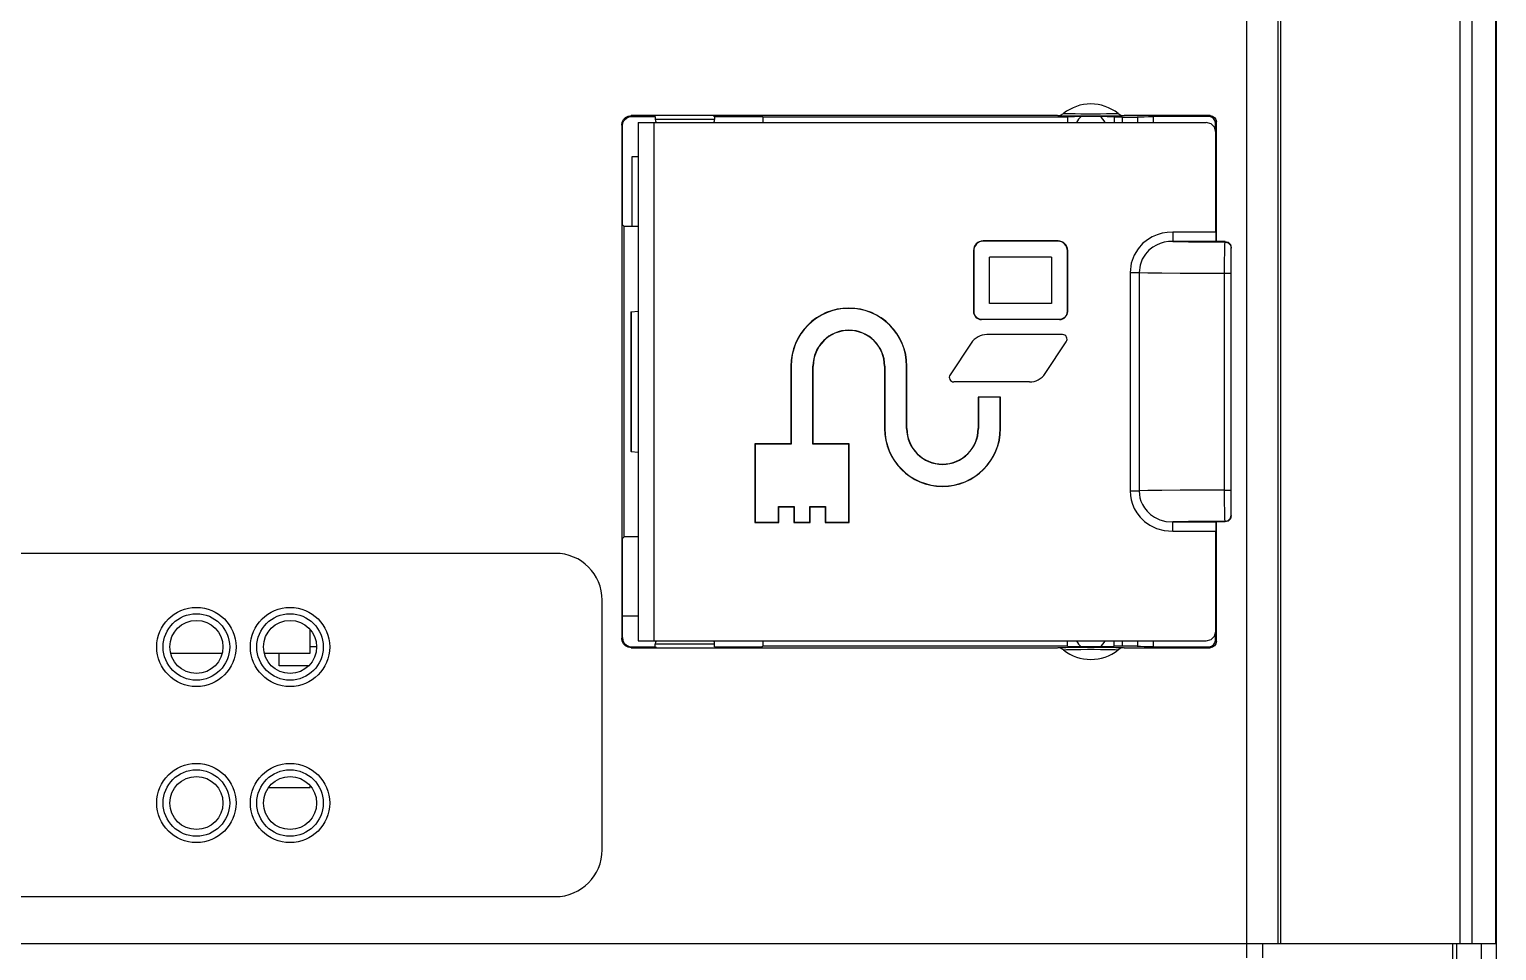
# Model space of a CAD drawing. Header units: inches. Extents: x 187 to 137830, y 99 to 66837.
# Drawn here: x 3215.18 to 3258.42, y 27682.53 to 27709.69 of the extents above; entities that cross this region are included whole.
import ezdxf

# ---------------------------------------------------------------- set-up
doc = ezdxf.new("R2010")
doc.units = ezdxf.units.IN
doc.header["$MEASUREMENT"] = 0

msp = doc.modelspace()

# ---------------------------------------------------------------- linework, layer by layer
at = {"color": 7, "linetype": 'Continuous'}
for p, q in [((3258.423, 27588.446), (3258.423, 27792.725)), ((3257.702, 27682.746), (3257.702, 27784.406)), ((3257.346, 27682.746), (3257.346, 27728.447)), ((3258.399, 27682.746), (3258.399, 27721.846)), ((3252.067, 27682.746), (3252.067, 27720.393)), ((3251.983, 27682.746), (3251.983, 27720.214)), ((3251.063, 27682.32), (3251.063, 27719.495)), ((3232.939, 27707.126), (3232.916, 27707.149)), ((3245.482, 27707.149), (3232.916, 27707.149)), ((3232.939, 27707.126), (3233.629, 27707.126)), ((3233.123, 27706.942), (3233.123, 27691.67)), ((3233.123, 27706.942), (3249.867, 27706.942)), ((3233.583, 27706.942), (3233.583, 27691.67)), ((3233.629, 27707.126), (3233.629, 27707.034)), ((3235.377, 27707.034), (3233.629, 27707.034)), ((3235.377, 27707.126), (3235.341, 27707.131)), ((3235.377, 27707.126), (3235.377, 27707.034)), ((3235.377, 27707.126), (3236.779, 27707.126)), ((3236.803, 27707.102), (3236.779, 27707.126)), ((3236.803, 27706.942), (3236.803, 27707.102)), ((3245.777, 27707.102), (3236.803, 27707.102)), ((3245.777, 27707.102), (3245.796, 27707.122)), ((3245.777, 27707.102), (3245.777, 27706.942)), ((3246.945, 27707.125), (3245.98, 27707.125)), ((3247.148, 27707.102), (3247.129, 27707.122)), ((3247.148, 27707.102), (3247.148, 27706.942)), ((3247.383, 27707.102), (3247.148, 27707.102)), ((3247.383, 27707.102), (3247.383, 27706.942)), ((3249.981, 27707.149), (3247.443, 27707.149)), ((3247.843, 27707.112), (3247.843, 27706.942)), ((3248.303, 27707.12), (3248.303, 27706.942)), ((3249.952, 27707.12), (3248.303, 27707.12)), ((3249.981, 27707.149), (3249.952, 27707.12)), ((3250.165, 27706.965), (3250.136, 27706.936)), ((3250.136, 27706.69), (3250.136, 27706.936)), ((3250.165, 27703.442), (3250.165, 27706.965)), ((3232.64, 27706.873), (3232.64, 27691.74)), ((3232.663, 27706.85), (3232.64, 27706.873)), ((3232.663, 27703.929), (3232.663, 27706.85)), ((3250.143, 27703.718), (3250.143, 27706.666)), ((3232.939, 27705.93), (3232.939, 27703.884)), ((3233.123, 27705.93), (3232.939, 27705.93)), ((3232.708, 27703.884), (3232.663, 27703.929)), ((3232.708, 27694.729), (3232.708, 27703.884)), ((3233.123, 27703.884), (3232.708, 27703.884)), ((3243.289, 27703.454), (3243.289, 27703.446)), ((3245.497, 27703.454), (3243.289, 27703.454)), ((3245.497, 27703.446), (3243.289, 27703.446)), ((3245.497, 27703.454), (3245.497, 27703.446)), ((3248.877, 27703.718), (3248.877, 27703.442)), ((3250.143, 27703.718), (3248.877, 27703.718)), ((3250.147, 27703.442), (3248.877, 27703.442)), ((3250.151, 27703.438), (3250.147, 27703.442)), ((3250.419, 27703.438), (3250.151, 27703.438)), ((3250.419, 27703.422), (3250.419, 27703.438)), ((3250.419, 27703.438), (3250.511, 27703.414)), ((3243.005, 27703.17), (3243.005, 27701.376)), ((3243.005, 27703.17), (3243.013, 27703.17)), ((3243.013, 27703.17), (3243.013, 27701.376)), ((3245.773, 27701.376), (3245.773, 27703.17)), ((3245.781, 27703.17), (3245.773, 27703.17)), ((3245.781, 27701.376), (3245.781, 27703.17)), ((3250.03, 27703.424), (3250.419, 27703.422)), ((3250.603, 27695.358), (3250.603, 27703.254)), ((3243.481, 27701.614), (3243.481, 27702.978)), ((3245.305, 27702.978), (3243.481, 27702.978)), ((3245.305, 27702.978), (3245.305, 27701.614)), ((3247.622, 27702.527), (3247.622, 27696.086)), ((3247.622, 27702.527), (3247.888, 27702.527)), ((3247.888, 27702.527), (3247.888, 27696.086)), ((3250.406, 27696.111), (3250.406, 27702.502)), ((3250.406, 27702.502), (3250.603, 27702.502)), ((3232.909, 27701.363), (3232.909, 27697.25)), ((3232.91, 27701.363), (3232.913, 27701.364)), ((3232.913, 27701.364), (3233.123, 27701.384)), ((3232.913, 27701.364), (3232.913, 27697.249)), ((3243.005, 27701.376), (3243.013, 27701.376)), ((3245.305, 27701.614), (3243.481, 27701.614)), ((3245.781, 27701.376), (3245.773, 27701.376)), ((3243.243, 27701.138), (3243.243, 27701.146)), ((3243.243, 27701.146), (3245.543, 27701.146)), ((3245.543, 27701.138), (3243.243, 27701.138)), ((3245.543, 27701.138), (3245.543, 27701.146)), ((3242.937, 27700.445), (3242.315, 27699.511)), ((3245.627, 27700.694), (3243.403, 27700.694)), ((3245.118, 27699.548), (3245.741, 27700.482)), ((3237.623, 27699.766), (3237.623, 27697.474)), ((3237.623, 27699.766), (3237.631, 27699.766)), ((3237.631, 27699.766), (3237.631, 27697.466)), ((3238.275, 27697.466), (3238.275, 27699.766)), ((3238.283, 27699.766), (3238.275, 27699.766)), ((3238.283, 27697.474), (3238.283, 27699.766)), ((3240.383, 27699.766), (3240.383, 27697.926)), ((3240.383, 27699.766), (3240.391, 27699.766)), ((3240.391, 27699.766), (3240.391, 27697.926)), ((3241.035, 27697.926), (3241.035, 27699.766)), ((3241.043, 27699.766), (3241.035, 27699.766)), ((3241.043, 27697.926), (3241.043, 27699.766)), ((3244.652, 27699.298), (3242.428, 27699.298)), ((3243.143, 27698.854), (3243.143, 27697.926)), ((3243.143, 27698.854), (3243.151, 27698.846)), ((3243.803, 27698.854), (3243.143, 27698.854)), ((3243.151, 27698.846), (3243.151, 27697.926)), ((3243.795, 27698.846), (3243.151, 27698.846)), ((3243.803, 27698.854), (3243.795, 27698.846)), ((3243.795, 27697.926), (3243.795, 27698.846)), ((3243.803, 27697.926), (3243.803, 27698.854)), ((3240.383, 27697.926), (3240.391, 27697.926)), ((3241.043, 27697.926), (3241.035, 27697.926)), ((3243.143, 27697.926), (3243.151, 27697.926)), ((3243.803, 27697.926), (3243.795, 27697.926)), ((3236.565, 27697.474), (3236.565, 27695.158)), ((3236.565, 27697.474), (3236.573, 27697.466)), ((3237.623, 27697.474), (3236.565, 27697.474)), ((3236.573, 27697.466), (3236.573, 27695.166)), ((3237.631, 27697.466), (3236.573, 27697.466)), ((3237.623, 27697.474), (3237.631, 27697.466)), ((3238.283, 27697.474), (3238.275, 27697.466)), ((3239.333, 27697.466), (3238.275, 27697.466)), ((3239.341, 27697.474), (3238.283, 27697.474)), ((3239.341, 27697.474), (3239.333, 27697.466)), ((3239.333, 27695.166), (3239.333, 27697.466)), ((3239.341, 27695.158), (3239.341, 27697.474)), ((3232.913, 27697.249), (3232.91, 27697.25)), ((3232.913, 27697.249), (3233.123, 27697.228)), ((3247.622, 27696.086), (3247.888, 27696.086)), ((3250.406, 27696.111), (3250.603, 27696.111)), ((3237.263, 27695.166), (3237.263, 27695.626)), ((3237.271, 27695.618), (3237.263, 27695.626)), ((3237.263, 27695.626), (3237.723, 27695.626)), ((3237.271, 27695.158), (3237.271, 27695.618)), ((3237.271, 27695.618), (3237.715, 27695.618)), ((3237.715, 27695.618), (3237.723, 27695.626)), ((3237.715, 27695.618), (3237.715, 27695.158)), ((3237.723, 27695.626), (3237.723, 27695.166)), ((3238.183, 27695.166), (3238.183, 27695.626)), ((3238.191, 27695.618), (3238.183, 27695.626)), ((3238.183, 27695.626), (3238.643, 27695.626)), ((3238.191, 27695.158), (3238.191, 27695.618)), ((3238.191, 27695.618), (3238.635, 27695.618)), ((3238.635, 27695.618), (3238.643, 27695.626)), ((3238.635, 27695.618), (3238.635, 27695.158)), ((3238.643, 27695.626), (3238.643, 27695.166)), ((3236.565, 27695.158), (3236.573, 27695.166)), ((3236.565, 27695.158), (3237.271, 27695.158)), ((3236.573, 27695.166), (3237.263, 27695.166)), ((3237.271, 27695.158), (3237.263, 27695.166)), ((3237.715, 27695.158), (3237.723, 27695.166)), ((3237.715, 27695.158), (3238.191, 27695.158)), ((3237.723, 27695.166), (3238.183, 27695.166)), ((3238.191, 27695.158), (3238.183, 27695.166)), ((3238.635, 27695.158), (3238.643, 27695.166)), ((3238.635, 27695.158), (3239.341, 27695.158)), ((3238.643, 27695.166), (3239.333, 27695.166)), ((3239.341, 27695.158), (3239.333, 27695.166)), ((3248.877, 27694.895), (3248.877, 27695.171)), ((3248.877, 27695.171), (3250.147, 27695.171)), ((3248.877, 27694.895), (3250.143, 27694.895)), ((3250.143, 27691.946), (3250.143, 27694.895)), ((3250.151, 27695.174), (3250.147, 27695.171)), ((3250.419, 27695.174), (3250.151, 27695.174)), ((3250.165, 27691.648), (3250.165, 27695.171)), ((3250.419, 27695.174), (3250.419, 27695.191)), ((3232.663, 27694.684), (3232.708, 27694.729)), ((3232.663, 27691.762), (3232.663, 27694.684)), ((3233.123, 27694.729), (3232.708, 27694.729)), ((3230.685, 27694.246), (3212.285, 27694.246)), ((3232.065, 27685.506), (3232.065, 27692.866)), ((3232.663, 27692.406), (3233.123, 27692.406)), ((3223.463, 27691.302), (3223.463, 27691.978)), ((3232.64, 27691.74), (3232.663, 27691.762)), ((3250.136, 27691.677), (3250.136, 27691.922)), ((3223.647, 27691.486), (3223.463, 27691.486)), ((3232.916, 27691.464), (3232.939, 27691.486)), ((3232.916, 27691.464), (3245.482, 27691.464)), ((3232.939, 27691.486), (3233.629, 27691.486)), ((3233.123, 27691.67), (3249.867, 27691.67)), ((3233.629, 27691.486), (3233.629, 27691.578)), ((3233.629, 27691.578), (3235.377, 27691.578)), ((3233.629, 27691.486), (3233.664, 27691.482)), ((3235.377, 27691.486), (3235.377, 27691.578)), ((3235.377, 27691.486), (3236.779, 27691.486)), ((3236.803, 27691.511), (3236.779, 27691.486)), ((3236.803, 27691.511), (3236.803, 27691.67)), ((3245.777, 27691.511), (3236.803, 27691.511)), ((3245.777, 27691.511), (3245.777, 27691.67)), ((3245.777, 27691.511), (3245.796, 27691.491)), ((3246.945, 27691.488), (3245.98, 27691.488)), ((3247.148, 27691.511), (3247.129, 27691.491)), ((3247.148, 27691.511), (3247.148, 27691.67)), ((3247.383, 27691.511), (3247.148, 27691.511)), ((3247.383, 27691.67), (3247.383, 27691.511)), ((3247.443, 27691.464), (3249.981, 27691.464)), ((3247.843, 27691.67), (3247.843, 27691.501)), ((3248.303, 27691.67), (3248.303, 27691.493)), ((3248.303, 27691.493), (3249.952, 27691.493)), ((3249.981, 27691.464), (3249.952, 27691.493)), ((3250.165, 27691.648), (3250.136, 27691.677)), ((3219.349, 27691.302), (3220.86, 27691.302)), ((3222.109, 27691.302), (3223.463, 27691.302)), ((3222.543, 27690.934), (3222.543, 27691.302)), ((3223.411, 27690.934), (3222.543, 27690.934)), ((3222.239, 27687.346), (3223.463, 27687.346)), ((3223.463, 27687.346), (3223.463, 27687.378)), ((3212.285, 27684.126), (3230.685, 27684.126)), ((3164.414, 27682.746), (3258.399, 27682.746)), ((3251.523, 27682.746), (3251.523, 27682.319)), ((3257.118, 27682.746), (3257.118, 27682.237)), ((3257.235, 27682.746), (3257.235, 27682.235)), ((3257.963, 27682.746), (3257.963, 27682.171))]:
    msp.add_line(p, q, dxfattribs=at)
for points in [[(3232.64, 27706.873), (3232.654, 27706.958), (3232.693, 27707.035), (3232.754, 27707.096), (3232.831, 27707.135), (3232.916, 27707.149)], [(3232.663, 27706.85), (3232.676, 27706.935), (3232.716, 27707.013), (3232.776, 27707.073), (3232.854, 27707.113), (3232.939, 27707.126)], [(3245.482, 27707.149), (3245.574, 27707.165), (3245.655, 27707.21)], [(3245.723, 27707.137), (3245.589, 27707.141), (3245.507, 27707.145), (3245.482, 27707.149)], [(3247.27, 27707.21), (3247.25, 27707.206), (3247.183, 27707.203), (3247.073, 27707.2), (3246.927, 27707.198), (3246.753, 27707.196), (3246.561, 27707.196), (3246.364, 27707.196), (3246.173, 27707.196), (3245.999, 27707.198), (3245.852, 27707.2), (3245.742, 27707.203), (3245.675, 27707.206), (3245.655, 27707.21)], [(3247.202, 27707.137), (3247.025, 27707.135), (3246.814, 27707.133), (3246.582, 27707.132), (3246.343, 27707.132), (3246.112, 27707.133), (3245.901, 27707.135), (3245.723, 27707.137)], [(3245.796, 27707.122), (3245.811, 27707.123), (3245.851, 27707.124), (3245.911, 27707.125), (3245.98, 27707.125)], [(3246.945, 27707.125), (3247.015, 27707.125), (3247.074, 27707.124), (3247.114, 27707.123), (3247.129, 27707.122)], [(3247.443, 27707.149), (3247.418, 27707.145), (3247.336, 27707.141), (3247.202, 27707.137)], [(3247.27, 27707.21), (3247.351, 27707.165), (3247.443, 27707.149)], [(3247.383, 27707.102), (3247.525, 27707.103), (3247.653, 27707.104), (3247.755, 27707.106), (3247.82, 27707.108), (3247.843, 27707.11)], [(3247.843, 27707.112), (3247.865, 27707.114), (3247.93, 27707.117), (3248.032, 27707.118), (3248.16, 27707.12), (3248.303, 27707.12)], [(3250.143, 27706.666), (3250.106, 27706.804), (3250.005, 27706.905), (3249.867, 27706.942)], [(3250.136, 27706.936), (3250.122, 27707.006), (3250.082, 27707.066), (3250.023, 27707.106), (3249.952, 27707.12)], [(3249.981, 27707.149), (3250.052, 27707.135), (3250.111, 27707.095), (3250.151, 27707.035), (3250.165, 27706.965)], [(3248.877, 27703.718), (3248.716, 27703.708), (3248.563, 27703.682), (3248.416, 27703.638), (3248.275, 27703.577), (3248.132, 27703.491), (3247.99, 27703.376), (3247.855, 27703.225), (3247.739, 27703.034), (3247.655, 27702.801), (3247.622, 27702.527)], [(3248.877, 27703.442), (3248.748, 27703.435), (3248.626, 27703.414), (3248.51, 27703.381), (3248.399, 27703.334), (3248.287, 27703.268), (3248.175, 27703.179), (3248.07, 27703.064), (3247.979, 27702.917), (3247.914, 27702.738), (3247.889, 27702.527)], [(3248.877, 27703.442), (3249.074, 27703.436), (3249.341, 27703.43), (3249.665, 27703.426), (3250.03, 27703.424)], [(3250.143, 27703.718), (3250.143, 27703.581), (3250.145, 27703.48), (3250.147, 27703.442)], [(3250.406, 27702.502), (3250.406, 27702.851), (3250.409, 27703.147), (3250.413, 27703.347), (3250.419, 27703.422)], [(3250.419, 27703.422), (3250.511, 27703.398), (3250.578, 27703.33), (3250.603, 27703.238)], [(3250.511, 27703.414), (3250.578, 27703.346), (3250.603, 27703.254)], [(3247.888, 27702.527), (3248.147, 27702.519), (3248.557, 27702.513), (3249.094, 27702.507), (3249.723, 27702.504), (3250.406, 27702.502)], [(3247.622, 27696.086), (3247.629, 27695.954), (3247.652, 27695.824), (3247.689, 27695.697), (3247.743, 27695.57), (3247.818, 27695.441), (3247.917, 27695.312), (3248.045, 27695.188), (3248.204, 27695.075), (3248.396, 27694.982), (3248.621, 27694.919), (3248.877, 27694.895)], [(3250.406, 27696.111), (3249.723, 27696.109), (3249.094, 27696.105), (3248.557, 27696.1), (3248.147, 27696.094), (3247.888, 27696.086)], [(3247.889, 27696.086), (3247.894, 27695.984), (3247.912, 27695.885), (3247.941, 27695.787), (3247.983, 27695.689), (3248.041, 27695.59), (3248.119, 27695.491), (3248.219, 27695.395), (3248.343, 27695.309), (3248.494, 27695.238), (3248.672, 27695.189), (3248.877, 27695.171)], [(3250.419, 27695.191), (3250.413, 27695.266), (3250.409, 27695.466), (3250.406, 27695.762), (3250.406, 27696.111)], [(3250.419, 27695.191), (3250.511, 27695.215), (3250.578, 27695.283), (3250.603, 27695.375)], [(3250.603, 27695.358), (3250.578, 27695.266), (3250.511, 27695.199), (3250.419, 27695.174)], [(3250.419, 27695.191), (3250.03, 27695.189), (3249.665, 27695.186), (3249.341, 27695.182), (3249.074, 27695.177), (3248.877, 27695.171)], [(3250.147, 27695.171), (3250.145, 27695.133), (3250.143, 27695.032), (3250.143, 27694.895)], [(3232.663, 27691.762), (3232.676, 27691.677), (3232.716, 27691.6), (3232.776, 27691.539), (3232.854, 27691.5), (3232.939, 27691.486)], [(3249.867, 27691.67), (3250.005, 27691.707), (3250.106, 27691.808), (3250.143, 27691.946)], [(3232.916, 27691.464), (3232.831, 27691.477), (3232.754, 27691.517), (3232.693, 27691.578), (3232.654, 27691.655), (3232.64, 27691.74)], [(3245.482, 27691.464), (3245.507, 27691.468), (3245.589, 27691.472), (3245.723, 27691.475)], [(3245.655, 27691.403), (3245.574, 27691.448), (3245.482, 27691.464)], [(3245.655, 27691.403), (3245.675, 27691.406), (3245.742, 27691.41), (3245.853, 27691.412), (3245.999, 27691.415), (3246.173, 27691.416), (3246.364, 27691.417), (3246.562, 27691.417), (3246.753, 27691.416), (3246.927, 27691.415), (3247.073, 27691.412), (3247.183, 27691.41), (3247.25, 27691.406), (3247.27, 27691.403)], [(3245.723, 27691.475), (3245.901, 27691.478), (3246.112, 27691.48), (3246.343, 27691.481), (3246.582, 27691.481), (3246.814, 27691.48), (3247.025, 27691.478), (3247.202, 27691.475)], [(3245.98, 27691.488), (3245.911, 27691.488), (3245.851, 27691.489), (3245.811, 27691.49), (3245.796, 27691.491)], [(3247.129, 27691.491), (3247.114, 27691.49), (3247.074, 27691.489), (3247.015, 27691.488), (3246.945, 27691.488)], [(3247.202, 27691.475), (3247.336, 27691.472), (3247.418, 27691.468), (3247.443, 27691.464)], [(3247.443, 27691.464), (3247.351, 27691.448), (3247.27, 27691.403)], [(3247.843, 27691.502), (3247.82, 27691.505), (3247.755, 27691.507), (3247.653, 27691.509), (3247.525, 27691.51), (3247.383, 27691.511)], [(3248.303, 27691.493), (3248.16, 27691.493), (3248.032, 27691.494), (3247.93, 27691.496), (3247.865, 27691.498), (3247.843, 27691.501)], [(3249.952, 27691.493), (3250.023, 27691.507), (3250.082, 27691.547), (3250.122, 27691.606), (3250.136, 27691.677)], [(3250.165, 27691.648), (3250.151, 27691.577), (3250.111, 27691.518), (3250.052, 27691.478), (3249.981, 27691.464)]]:
    msp.add_lwpolyline(points, dxfattribs=at)
for centre, radius in [((3220.105, 27691.486), 1.168), ((3222.865, 27691.486), 1.168), ((3220.105, 27691.486), 0.981), ((3220.105, 27691.486), 0.782), ((3222.865, 27691.486), 0.981), ((3222.865, 27691.486), 0.782), ((3220.105, 27686.886), 1.168), ((3222.865, 27686.886), 1.168), ((3220.105, 27686.886), 0.981), ((3220.105, 27686.886), 0.782), ((3222.865, 27686.886), 0.981), ((3222.865, 27686.886), 0.782)]:
    msp.add_circle(centre, radius, dxfattribs=at)
for centre, radius, start, end in [((3246.463, 27706.206), 1.288, 51.1789, 128.8211), ((3233.813, 27707.034), 0.184, 180, 202.5), ((3235.193, 27707.034), 0.184, 337.5, 0), ((3246.463, 27706.758), 0.46, 125.7985, 156.4218), ((3246.463, 27706.758), 0.46, 23.5782, 54.2015), ((3243.289, 27703.17), 0.284, 90, 180), ((3243.289, 27703.17), 0.276, 90, 180), ((3245.497, 27703.17), 0.284, 0, 90), ((3245.497, 27703.17), 0.276, 0, 90), ((3239.333, 27699.766), 1.71, 0, 180), ((3239.333, 27699.766), 1.702, 0, 180), ((3243.243, 27701.376), 0.238, 180, 270), ((3243.243, 27701.376), 0.23, 180, 270), ((3245.543, 27701.376), 0.238, 270, 0), ((3245.543, 27701.376), 0.23, 270, 0), ((3239.333, 27699.766), 1.058, 0, 180), ((3239.333, 27699.766), 1.05, 0, 180), ((3243.403, 27700.134), 0.56, 90, 146.31), ((3245.627, 27700.558), 0.137, 326.31, 90), ((3244.652, 27699.858), 0.56, 270, 326.31), ((3242.428, 27699.435), 0.137, 146.31, 270), ((3242.093, 27697.926), 1.71, 180, 0), ((3242.093, 27697.926), 1.702, 180, 0), ((3242.093, 27697.926), 1.058, 180, 0), ((3242.093, 27697.926), 1.05, 180, 0), ((3230.685, 27692.866), 1.38, 0, 90), ((3233.813, 27691.578), 0.184, 157.5, 180), ((3235.193, 27691.578), 0.184, 0, 22.5), ((3246.463, 27692.406), 1.288, 231.1789, 308.8211), ((3246.463, 27691.854), 0.46, 203.5782, 234.2015), ((3246.463, 27691.854), 0.46, 305.7985, 336.4218), ((3230.685, 27685.506), 1.38, 270, 0)]:
    msp.add_arc(centre, radius, start, end, dxfattribs=at)

doc.saveas('drawing.dxf')
